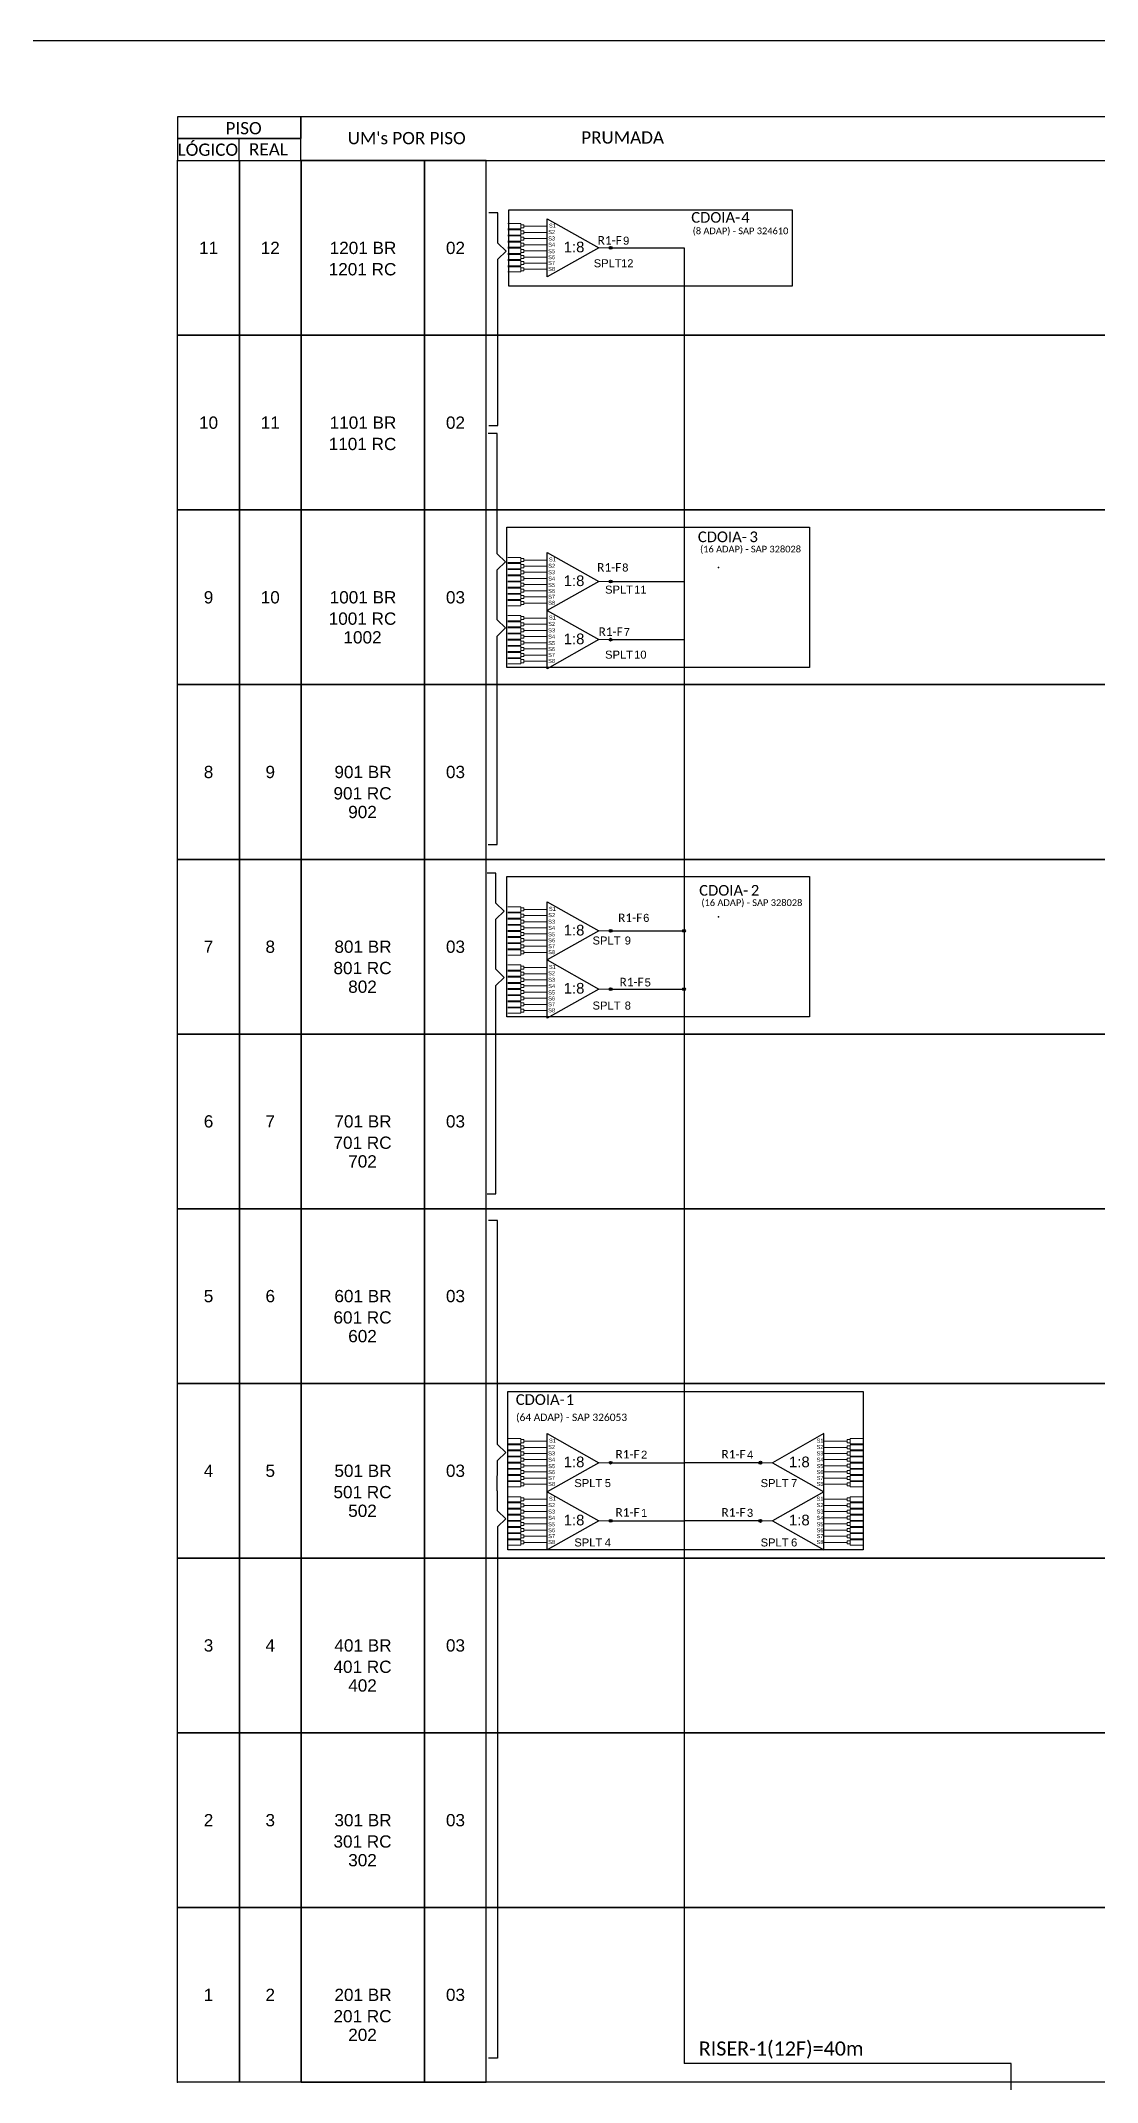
# Model space of a CAD drawing. Extents: x -89 to 1696, y 705 to 1299.
# Drawn here: x 1276.3 to 1474.3, y 916.4 to 1299 of the extents above; entities that cross this region are included whole.
import ezdxf
from ezdxf.enums import TextEntityAlignment as Align

# ---------------------------------------------------------------- set-up
doc = ezdxf.new("R2010")
doc.units = 0
doc.styles.add('ARIAL', font='arial.ttf')
doc.styles.add('WMF-Calibri0', font='calibri.ttf')

msp = doc.modelspace()

# ---------------------------------------------------------------- hatches: boundary and pattern name
h = msp.add_hatch(color=0)
h.dxf.hatch_style = 1
edge = h.paths.add_edge_path()
edge.add_arc((1383.12, 1260.23), 0.256, 0, 360)
h = msp.add_hatch(color=0)
h.dxf.hatch_style = 1
edge = h.paths.add_edge_path()
edge.add_arc((1383.12, 1197.67), 0.256, 0, 360)
h = msp.add_hatch(color=256)
h.dxf.hatch_style = 1
edge = h.paths.add_edge_path()
edge.add_arc((1383.12, 1186.78), 0.256, 0, 360)
h = msp.add_hatch(color=256)
h.dxf.hatch_style = 1
edge = h.paths.add_edge_path()
edge.add_arc((1383.12, 1132.19), 0.256, 0, 360)
h = msp.add_hatch(color=0)
h.dxf.hatch_style = 1
edge = h.paths.add_edge_path()
edge.add_arc((1396.88, 1132.19), 0.256, 0, 360)
h = msp.add_hatch(color=256)
h.dxf.hatch_style = 1
edge = h.paths.add_edge_path()
edge.add_arc((1383.12, 1121.29), 0.256, 0, 360)
h = msp.add_hatch(color=0)
h.dxf.hatch_style = 1
edge = h.paths.add_edge_path()
edge.add_arc((1396.88, 1121.29), 0.256, 0, 360)
h = msp.add_hatch(color=256)
h.dxf.hatch_style = 1
edge = h.paths.add_edge_path()
edge.add_arc((1383.12, 1032.51), 0.256, 0, 360)
h = msp.add_hatch(color=256)
h.dxf.hatch_style = 1
edge = h.paths.add_edge_path()
edge.add_arc((1411.21, 1032.51), 0.282, 0, 360)
h = msp.add_hatch(color=256)
h.dxf.hatch_style = 1
edge = h.paths.add_edge_path()
edge.add_arc((1383.12, 1021.61), 0.256, 0, 360)
h = msp.add_hatch(color=256)
h.dxf.hatch_style = 1
edge = h.paths.add_edge_path()
edge.add_arc((1411.21, 1021.61), 0.282, 0, 360)

# ---------------------------------------------------------------- linework, layer by layer
at = {"color": 0}
for p, q in [((1396.88, 1053.78), (1396.88, 919.91)), ((1458.23, 919.91), (1396.88, 919.91)), ((1458.23, 907.22), (1458.23, 919.91))]:
    msp.add_line(p, q, dxfattribs=at)
for points in [[(857, 705.02), (1695.56, 705.02), (1695.56, 1299.02), (857, 1299.02), (857, 705.02)], [(1325.05, 1276.58), (1593.42, 1276.58), (1593.42, 1284.8), (1325.05, 1284.8), (1325.05, 1284.8), (1325.05, 1280.69)], [(1313.48, 1276.58), (1313.48, 1280.69)], [(1383.12, 1186.78), (1396.88, 1186.78)], [(1371.23, 1137.63), (1380.9, 1132.19), (1371.23, 1126.74), (1371.23, 1137.63)], [(1383.12, 1132.19), (1396.88, 1132.19)], [(1371.23, 1126.74), (1380.9, 1121.29), (1371.23, 1115.84), (1371.23, 1126.74)], [(1383.12, 1121.29), (1396.88, 1121.29)], [(1371.23, 1037.96), (1380.9, 1032.51), (1371.23, 1027.06), (1371.23, 1037.96)], [(1423.1, 1037.96), (1413.44, 1032.51), (1423.1, 1027.06), (1423.1, 1037.96)], [(1383.12, 1032.51), (1396.88, 1032.51)], [(1371.23, 1027.06), (1380.9, 1021.61), (1371.23, 1016.16), (1371.23, 1027.06)], [(1423.1, 1027.06), (1413.44, 1021.61), (1423.1, 1016.16), (1423.1, 1027.06)], [(1383.12, 1021.61), (1396.88, 1021.61)]]:
    msp.add_lwpolyline(points)
for points in [[(1301.9, 1280.69), (1325.05, 1280.69), (1325.05, 1284.8), (1301.9, 1284.8)], [(1301.9, 1276.58), (1325.05, 1276.58), (1325.05, 1280.69), (1301.9, 1280.69)], [(1301.94, 1276.58), (1313.51, 1276.58), (1313.51, 1243.83), (1301.94, 1243.83)], [(1313.51, 1276.58), (1325.08, 1276.58), (1325.08, 1243.83), (1313.51, 1243.83)], [(1325.08, 1276.58), (1558.7, 1276.58), (1558.7, 1243.83), (1325.08, 1243.83)], [(1348.23, 1276.58), (1325.08, 1276.58), (1325.08, 1243.83), (1348.23, 1243.83)], [(1359.8, 1276.58), (1348.23, 1276.58), (1348.23, 1243.83), (1359.8, 1243.83)], [(1301.94, 1243.83), (1313.51, 1243.83), (1313.51, 1211.09), (1301.94, 1211.09)], [(1313.51, 1243.83), (1325.08, 1243.83), (1325.08, 1211.09), (1313.51, 1211.09)], [(1325.08, 1243.83), (1558.7, 1243.83), (1558.7, 1211.09), (1325.08, 1211.09)], [(1348.23, 1243.83), (1325.08, 1243.83), (1325.08, 1211.09), (1348.23, 1211.09)], [(1359.8, 1243.83), (1348.23, 1243.83), (1348.23, 1211.09), (1359.8, 1211.09)], [(1301.94, 1211.09), (1313.51, 1211.09), (1313.51, 1178.35), (1301.94, 1178.35)], [(1313.51, 1211.09), (1325.08, 1211.09), (1325.08, 1178.35), (1313.51, 1178.35)], [(1325.08, 1211.09), (1558.7, 1211.09), (1558.7, 1178.35), (1325.08, 1178.35)], [(1348.23, 1211.09), (1325.08, 1211.09), (1325.08, 1178.35), (1348.23, 1178.35)], [(1359.8, 1211.09), (1348.23, 1211.09), (1348.23, 1178.35), (1359.8, 1178.35)], [(1301.94, 1178.35), (1313.51, 1178.35), (1313.51, 1145.6), (1301.94, 1145.6)], [(1313.51, 1178.35), (1325.08, 1178.35), (1325.08, 1145.6), (1313.51, 1145.6)], [(1325.08, 1178.35), (1558.7, 1178.35), (1558.7, 1145.6), (1325.08, 1145.6)], [(1348.23, 1178.35), (1325.08, 1178.35), (1325.08, 1145.6), (1348.23, 1145.6)], [(1359.8, 1178.35), (1348.23, 1178.35), (1348.23, 1145.6), (1359.8, 1145.6)], [(1301.94, 1145.6), (1313.51, 1145.6), (1313.51, 1112.86), (1301.94, 1112.86)], [(1313.51, 1145.6), (1325.08, 1145.6), (1325.08, 1112.86), (1313.51, 1112.86)], [(1325.08, 1145.6), (1558.7, 1145.6), (1558.7, 1112.86), (1325.08, 1112.86)], [(1348.23, 1145.6), (1325.08, 1145.6), (1325.08, 1112.86), (1348.23, 1112.86)], [(1359.8, 1145.6), (1348.23, 1145.6), (1348.23, 1112.86), (1359.8, 1112.86)], [(1301.94, 1112.86), (1313.51, 1112.86), (1313.51, 1080.12), (1301.94, 1080.12)], [(1313.51, 1112.86), (1325.08, 1112.86), (1325.08, 1080.12), (1313.51, 1080.12)], [(1325.08, 1112.86), (1558.7, 1112.86), (1558.7, 1080.12), (1325.08, 1080.12)], [(1348.23, 1112.86), (1325.08, 1112.86), (1325.08, 1080.12), (1348.23, 1080.12)], [(1359.8, 1112.86), (1348.23, 1112.86), (1348.23, 1080.12), (1359.8, 1080.12)], [(1301.94, 1080.12), (1313.51, 1080.12), (1313.51, 1047.37), (1301.94, 1047.37)], [(1313.51, 1080.12), (1325.08, 1080.12), (1325.08, 1047.37), (1313.51, 1047.37)], [(1325.08, 1080.12), (1558.7, 1080.12), (1558.7, 1047.37), (1325.08, 1047.37)], [(1348.23, 1080.12), (1325.08, 1080.12), (1325.08, 1047.37), (1348.23, 1047.37)], [(1359.8, 1080.12), (1348.23, 1080.12), (1348.23, 1047.37), (1359.8, 1047.37)], [(1301.94, 1047.37), (1313.51, 1047.37), (1313.51, 1014.63), (1301.94, 1014.63)], [(1313.51, 1047.37), (1325.08, 1047.37), (1325.08, 1014.63), (1313.51, 1014.63)], [(1325.08, 1047.37), (1558.7, 1047.37), (1558.7, 1014.63), (1325.08, 1014.63)], [(1348.23, 1047.37), (1325.08, 1047.37), (1325.08, 1014.63), (1348.23, 1014.63)], [(1359.8, 1047.37), (1348.23, 1047.37), (1348.23, 1014.63), (1359.8, 1014.63)], [(1301.94, 1014.63), (1313.51, 1014.63), (1313.51, 981.88), (1301.94, 981.88)], [(1313.51, 1014.63), (1325.08, 1014.63), (1325.08, 981.88), (1313.51, 981.88)], [(1325.08, 1014.63), (1558.7, 1014.63), (1558.7, 981.88), (1325.08, 981.88)], [(1348.23, 1014.63), (1325.08, 1014.63), (1325.08, 981.88), (1348.23, 981.88)], [(1359.8, 1014.63), (1348.23, 1014.63), (1348.23, 981.88), (1359.8, 981.88)], [(1301.94, 981.88), (1313.51, 981.88), (1313.51, 949.14), (1301.94, 949.14)], [(1313.51, 981.88), (1325.08, 981.88), (1325.08, 949.14), (1313.51, 949.14)], [(1325.08, 981.88), (1558.7, 981.88), (1558.7, 949.14), (1325.08, 949.14)], [(1348.23, 981.88), (1325.08, 981.88), (1325.08, 949.14), (1348.23, 949.14)], [(1359.8, 981.88), (1348.23, 981.88), (1348.23, 949.14), (1359.8, 949.14)], [(1301.94, 949.14), (1313.51, 949.14), (1313.51, 916.4), (1301.94, 916.4)], [(1313.51, 949.14), (1325.08, 949.14), (1325.08, 916.4), (1313.51, 916.4)], [(1325.08, 949.14), (1558.7, 949.14), (1558.7, 916.4), (1325.08, 916.4)], [(1348.23, 949.14), (1325.08, 949.14), (1325.08, 916.4), (1348.23, 916.4)], [(1359.8, 949.14), (1348.23, 949.14), (1348.23, 916.4), (1359.8, 916.4)]]:
    msp.add_lwpolyline(points, close=True)
at = {"color": 3}
for points in [[(1360.29, 1226.91), (1361.94, 1226.91), (1361.94, 1258.11), (1363.51, 1259.62), (1361.94, 1261.12), (1361.94, 1266.76), (1360.29, 1266.76)], [(1360.18, 1148.4), (1361.83, 1148.4), (1361.83, 1181.8), (1361.83, 1181.8), (1361.83, 1187.46), (1363.4, 1188.97), (1361.83, 1190.48), (1361.83, 1194.21), (1361.83, 1194.21), (1361.83, 1199.87), (1363.4, 1201.38), (1361.83, 1202.88), (1361.83, 1225.41), (1360.18, 1225.41)], [(1359.95, 1082.91), (1361.6, 1082.91), (1361.6, 1116.31), (1361.6, 1116.31), (1361.6, 1121.97), (1363.16, 1123.48), (1361.6, 1124.99), (1361.6, 1128.72), (1361.6, 1128.72), (1361.6, 1134.38), (1363.16, 1135.89), (1361.6, 1137.4), (1361.6, 1143.04), (1359.95, 1143.04)], [(1361.88, 1020.5), (1363.44, 1022), (1361.88, 1023.51), (1361.88, 1027.24), (1361.87, 1027.24), (1361.88, 1032.9), (1363.44, 1034.41), (1361.88, 1035.92), (1361.88, 1077.91), (1360.22, 1077.91)], [(1361.88, 1020.5), (1361.88, 920.91), (1360.22, 920.91)]]:
    msp.add_lwpolyline(points, dxfattribs=at)
at = {"color": 0}
for points in [[(1364.04, 1267.37), (1417.17, 1267.37), (1417.17, 1253.05), (1364.04, 1253.05)], [(1363.64, 1207.85), (1420.39, 1207.85), (1420.39, 1181.59), (1363.64, 1181.59)], [(1363.64, 1142.37), (1420.39, 1142.37), (1420.39, 1116.1), (1363.64, 1116.1)], [(1363.86, 1045.84), (1430.47, 1045.84), (1430.47, 1016.16), (1363.86, 1016.16)]]:
    msp.add_lwpolyline(points, close=True, dxfattribs=at)
at = {"lineweight": 0}
for points in [[(1366.28, 1264.76), (1363.86, 1264.76)], [(1366.28, 1263.78), (1363.86, 1263.78)], [(1366.28, 1263.61), (1363.86, 1263.61)], [(1366.28, 1264.76), (1366.28, 1263.78)], [(1366.28, 1263.61), (1366.28, 1262.62)], [(1366.28, 1262.62), (1363.86, 1262.62)], [(1366.28, 1262.46), (1363.86, 1262.46)], [(1366.28, 1261.47), (1363.86, 1261.47)], [(1366.28, 1261.3), (1363.86, 1261.3)], [(1366.28, 1260.32), (1363.86, 1260.32)], [(1366.28, 1260.15), (1363.86, 1260.15)], [(1366.28, 1259.16), (1363.86, 1259.16)], [(1366.28, 1259), (1363.86, 1259)], [(1366.28, 1262.46), (1366.28, 1261.47)], [(1366.28, 1261.3), (1366.28, 1260.32)], [(1366.28, 1260.15), (1366.28, 1259.16)], [(1366.28, 1259), (1366.28, 1258.01)], [(1366.28, 1258.01), (1363.86, 1258.01)], [(1366.28, 1257.84), (1363.86, 1257.84)], [(1366.28, 1256.86), (1363.86, 1256.86)], [(1366.28, 1256.69), (1363.86, 1256.69)], [(1366.28, 1255.71), (1363.86, 1255.71)], [(1366.28, 1257.84), (1366.28, 1256.86)], [(1366.28, 1256.69), (1366.28, 1255.71)], [(1366.28, 1202.2), (1363.86, 1202.2)], [(1366.28, 1202.2), (1366.28, 1201.22)], [(1366.85, 1201.71), (1371.23, 1201.71)], [(1366.28, 1201.22), (1363.86, 1201.22)], [(1366.28, 1201.05), (1363.86, 1201.05)], [(1366.28, 1200.06), (1363.86, 1200.06)], [(1366.28, 1199.9), (1363.86, 1199.9)], [(1366.28, 1198.91), (1363.86, 1198.91)], [(1366.28, 1198.74), (1363.86, 1198.74)], [(1366.28, 1197.76), (1363.86, 1197.76)], [(1366.28, 1201.05), (1366.28, 1200.06)], [(1366.28, 1199.9), (1366.28, 1198.91)], [(1366.28, 1198.74), (1366.28, 1197.76)], [(1371.23, 1200.56), (1366.85, 1200.56)], [(1371.23, 1199.4), (1366.85, 1199.4)], [(1371.23, 1198.25), (1366.85, 1198.25)], [(1366.28, 1197.59), (1363.86, 1197.59)], [(1366.28, 1196.6), (1363.86, 1196.6)], [(1366.28, 1196.44), (1363.86, 1196.44)], [(1366.28, 1195.45), (1363.86, 1195.45)], [(1366.28, 1195.28), (1363.86, 1195.28)], [(1366.28, 1194.3), (1363.86, 1194.3)], [(1366.28, 1194.13), (1363.86, 1194.13)], [(1366.28, 1197.59), (1366.28, 1196.6)], [(1366.28, 1196.44), (1366.28, 1195.45)], [(1366.28, 1195.28), (1366.28, 1194.3)], [(1366.28, 1194.13), (1366.28, 1193.14)], [(1371.23, 1197.1), (1366.85, 1197.1)], [(1371.23, 1195.94), (1366.85, 1195.94)], [(1371.23, 1194.79), (1366.85, 1194.79)], [(1366.28, 1193.14), (1363.86, 1193.14)], [(1366.28, 1191.31), (1363.86, 1191.31)], [(1366.28, 1190.32), (1363.86, 1190.32)], [(1366.28, 1190.15), (1363.86, 1190.15)], [(1366.28, 1191.31), (1366.28, 1190.32)], [(1366.28, 1190.15), (1366.28, 1189.17)], [(1371.23, 1193.64), (1366.85, 1193.64)], [(1366.85, 1190.81), (1371.23, 1190.81)], [(1366.28, 1189.17), (1363.86, 1189.17)], [(1366.28, 1189), (1363.86, 1189)], [(1366.28, 1188.01), (1363.86, 1188.01)], [(1366.28, 1187.85), (1363.86, 1187.85)], [(1366.28, 1186.86), (1363.86, 1186.86)], [(1366.28, 1186.69), (1363.86, 1186.69)], [(1366.28, 1189), (1366.28, 1188.01)], [(1366.28, 1187.85), (1366.28, 1186.86)], [(1366.28, 1186.69), (1366.28, 1185.71)], [(1371.23, 1189.66), (1366.85, 1189.66)], [(1371.23, 1188.51), (1366.85, 1188.51)], [(1371.23, 1187.35), (1366.85, 1187.35)], [(1371.23, 1186.2), (1366.85, 1186.2)], [(1380.9, 1186.78), (1383.12, 1186.78)], [(1366.28, 1185.71), (1363.86, 1185.71)], [(1366.28, 1185.54), (1363.86, 1185.54)], [(1366.28, 1184.55), (1363.86, 1184.55)], [(1366.28, 1184.39), (1363.86, 1184.39)], [(1366.28, 1183.4), (1363.86, 1183.4)], [(1366.28, 1183.23), (1363.86, 1183.23)], [(1366.28, 1185.54), (1366.28, 1184.55)], [(1366.28, 1184.39), (1366.28, 1183.4)], [(1366.28, 1183.23), (1366.28, 1182.25)], [(1371.23, 1185.05), (1366.85, 1185.05)], [(1371.23, 1183.89), (1366.85, 1183.89)], [(1371.23, 1182.74), (1366.85, 1182.74)], [(1366.28, 1136.71), (1363.86, 1136.71)], [(1366.28, 1136.71), (1366.28, 1135.73)], [(1366.28, 1135.73), (1363.86, 1135.73)], [(1366.28, 1135.56), (1363.86, 1135.56)], [(1366.28, 1134.58), (1363.86, 1134.58)], [(1366.28, 1134.41), (1363.86, 1134.41)], [(1366.28, 1133.42), (1363.86, 1133.42)], [(1366.28, 1133.26), (1363.86, 1133.26)], [(1366.28, 1135.56), (1366.28, 1134.58)], [(1366.28, 1134.41), (1366.28, 1133.42)], [(1366.28, 1133.26), (1366.28, 1132.27)], [(1366.85, 1136.22), (1371.23, 1136.22)], [(1371.23, 1135.07), (1366.85, 1135.07)], [(1371.23, 1133.92), (1366.85, 1133.92)], [(1371.23, 1132.76), (1366.85, 1132.76)], [(1366.28, 1132.27), (1363.86, 1132.27)], [(1366.28, 1132.1), (1363.86, 1132.1)], [(1366.28, 1131.12), (1363.86, 1131.12)], [(1366.28, 1130.95), (1363.86, 1130.95)], [(1366.28, 1129.96), (1363.86, 1129.96)], [(1366.28, 1129.8), (1363.86, 1129.8)], [(1366.28, 1128.81), (1363.86, 1128.81)], [(1366.28, 1132.1), (1366.28, 1131.12)], [(1366.28, 1130.95), (1366.28, 1129.96)], [(1366.28, 1129.8), (1366.28, 1128.81)], [(1371.23, 1131.61), (1366.85, 1131.61)], [(1371.23, 1130.46), (1366.85, 1130.46)], [(1371.23, 1129.3), (1366.85, 1129.3)], [(1380.9, 1132.19), (1383.12, 1132.19)], [(1366.28, 1128.64), (1363.86, 1128.64)], [(1366.28, 1127.66), (1363.86, 1127.66)], [(1366.28, 1125.82), (1363.86, 1125.82)], [(1366.28, 1128.64), (1366.28, 1127.66)], [(1366.28, 1125.82), (1366.28, 1124.83)], [(1371.23, 1128.15), (1366.85, 1128.15)], [(1366.85, 1125.32), (1371.23, 1125.32)], [(1366.28, 1124.83), (1363.86, 1124.83)], [(1366.28, 1124.67), (1363.86, 1124.67)], [(1366.28, 1123.68), (1363.86, 1123.68)], [(1366.28, 1123.51), (1363.86, 1123.51)], [(1366.28, 1122.53), (1363.86, 1122.53)], [(1366.28, 1122.36), (1363.86, 1122.36)], [(1366.28, 1121.37), (1363.86, 1121.37)], [(1366.28, 1121.21), (1363.86, 1121.21)], [(1366.28, 1124.67), (1366.28, 1123.68)], [(1366.28, 1123.51), (1366.28, 1122.53)], [(1366.28, 1122.36), (1366.28, 1121.37)], [(1366.28, 1121.21), (1366.28, 1120.22)], [(1371.23, 1124.17), (1366.85, 1124.17)], [(1371.23, 1123.02), (1366.85, 1123.02)], [(1371.23, 1121.87), (1366.85, 1121.87)], [(1380.9, 1121.29), (1383.12, 1121.29)], [(1366.28, 1120.22), (1363.86, 1120.22)], [(1366.28, 1120.05), (1363.86, 1120.05)], [(1366.28, 1119.07), (1363.86, 1119.07)], [(1366.28, 1118.9), (1363.86, 1118.9)], [(1366.28, 1117.91), (1363.86, 1117.91)], [(1366.28, 1117.75), (1363.86, 1117.75)], [(1366.28, 1120.05), (1366.28, 1119.07)], [(1366.28, 1118.9), (1366.28, 1117.91)], [(1366.28, 1117.75), (1366.28, 1116.76)], [(1371.23, 1120.71), (1366.85, 1120.71)], [(1371.23, 1119.56), (1366.85, 1119.56)], [(1371.23, 1118.41), (1366.85, 1118.41)], [(1371.23, 1117.25), (1366.85, 1117.25)], [(1366.28, 1037.04), (1363.86, 1037.04)], [(1366.28, 1037.04), (1366.28, 1036.05)], [(1428.06, 1037.04), (1428.06, 1036.05)], [(1428.06, 1037.04), (1430.47, 1037.04)], [(1366.28, 1036.05), (1363.86, 1036.05)], [(1366.28, 1035.88), (1363.86, 1035.88)], [(1366.28, 1034.9), (1363.86, 1034.9)], [(1366.28, 1034.73), (1363.86, 1034.73)], [(1366.28, 1033.74), (1363.86, 1033.74)], [(1366.28, 1033.58), (1363.86, 1033.58)], [(1366.28, 1035.88), (1366.28, 1034.9)], [(1366.28, 1034.73), (1366.28, 1033.74)], [(1366.28, 1033.58), (1366.28, 1032.59)], [(1366.85, 1036.54), (1371.23, 1036.54)], [(1371.23, 1035.39), (1366.85, 1035.39)], [(1371.23, 1034.24), (1366.85, 1034.24)], [(1427.48, 1036.54), (1423.1, 1036.54)], [(1423.1, 1035.39), (1427.48, 1035.39)], [(1423.1, 1034.24), (1427.48, 1034.24)], [(1428.06, 1036.05), (1430.47, 1036.05)], [(1428.06, 1035.88), (1428.06, 1034.9)], [(1428.06, 1035.88), (1430.47, 1035.88)], [(1428.06, 1034.9), (1430.47, 1034.9)], [(1428.06, 1034.73), (1428.06, 1033.74)], [(1428.06, 1034.73), (1430.47, 1034.73)], [(1428.06, 1033.74), (1430.47, 1033.74)], [(1428.06, 1033.58), (1428.06, 1032.59)], [(1428.06, 1033.58), (1430.47, 1033.58)], [(1366.28, 1032.59), (1363.86, 1032.59)], [(1366.28, 1032.42), (1363.86, 1032.42)], [(1366.28, 1031.44), (1363.86, 1031.44)], [(1366.28, 1031.27), (1363.86, 1031.27)], [(1366.28, 1030.29), (1363.86, 1030.29)], [(1366.28, 1030.12), (1363.86, 1030.12)], [(1366.28, 1032.42), (1366.28, 1031.44)], [(1366.28, 1031.27), (1366.28, 1030.29)], [(1366.28, 1030.12), (1366.28, 1029.13)], [(1371.23, 1033.08), (1366.85, 1033.08)], [(1371.23, 1031.93), (1366.85, 1031.93)], [(1371.23, 1030.78), (1366.85, 1030.78)], [(1371.23, 1029.63), (1366.85, 1029.63)], [(1380.9, 1032.51), (1383.12, 1032.51)], [(1413.44, 1032.51), (1411.21, 1032.51)], [(1423.1, 1033.08), (1427.48, 1033.08)], [(1423.1, 1031.93), (1427.48, 1031.93)], [(1423.1, 1030.78), (1427.48, 1030.78)], [(1423.1, 1029.63), (1427.48, 1029.63)], [(1428.06, 1032.59), (1430.47, 1032.59)], [(1428.06, 1032.42), (1428.06, 1031.44)], [(1428.06, 1032.42), (1430.47, 1032.42)], [(1428.06, 1031.44), (1430.47, 1031.44)], [(1428.06, 1031.27), (1428.06, 1030.29)], [(1428.06, 1031.27), (1430.47, 1031.27)], [(1428.06, 1030.29), (1430.47, 1030.29)], [(1428.06, 1030.12), (1428.06, 1029.13)], [(1428.06, 1030.12), (1430.47, 1030.12)], [(1366.28, 1029.13), (1363.86, 1029.13)], [(1366.28, 1028.97), (1363.86, 1028.97)], [(1366.28, 1027.98), (1363.86, 1027.98)], [(1366.28, 1026.14), (1363.86, 1026.14)], [(1366.28, 1028.97), (1366.28, 1027.98)], [(1366.28, 1026.14), (1366.28, 1025.15)], [(1371.23, 1028.47), (1366.85, 1028.47)], [(1366.85, 1025.65), (1371.23, 1025.65)], [(1423.1, 1028.47), (1427.48, 1028.47)], [(1427.48, 1025.65), (1423.1, 1025.65)], [(1428.06, 1029.13), (1430.47, 1029.13)], [(1428.06, 1028.97), (1428.06, 1027.98)], [(1428.06, 1028.97), (1430.47, 1028.97)], [(1428.06, 1027.98), (1430.47, 1027.98)], [(1428.06, 1026.14), (1428.06, 1025.15)], [(1428.06, 1026.14), (1430.47, 1026.14)], [(1366.28, 1025.15), (1363.86, 1025.15)], [(1366.28, 1024.99), (1363.86, 1024.99)], [(1366.28, 1024), (1363.86, 1024)], [(1366.28, 1023.83), (1363.86, 1023.83)], [(1366.28, 1022.85), (1363.86, 1022.85)], [(1366.28, 1022.68), (1363.86, 1022.68)], [(1366.28, 1021.69), (1363.86, 1021.69)], [(1366.28, 1024.99), (1366.28, 1024)], [(1366.28, 1023.83), (1366.28, 1022.85)], [(1366.28, 1022.68), (1366.28, 1021.69)], [(1371.23, 1024.49), (1366.85, 1024.49)], [(1371.23, 1023.34), (1366.85, 1023.34)], [(1371.23, 1022.19), (1366.85, 1022.19)], [(1423.1, 1024.49), (1427.48, 1024.49)], [(1423.1, 1023.34), (1427.48, 1023.34)], [(1423.1, 1022.19), (1427.48, 1022.19)], [(1428.06, 1025.15), (1430.47, 1025.15)], [(1428.06, 1024.99), (1428.06, 1024)], [(1428.06, 1024.99), (1430.47, 1024.99)], [(1428.06, 1024), (1430.47, 1024)], [(1428.06, 1023.83), (1428.06, 1022.85)], [(1428.06, 1023.83), (1430.47, 1023.83)], [(1428.06, 1022.85), (1430.47, 1022.85)], [(1428.06, 1022.68), (1428.06, 1021.69)], [(1428.06, 1022.68), (1430.47, 1022.68)], [(1428.06, 1021.69), (1430.47, 1021.69)], [(1366.28, 1021.53), (1363.86, 1021.53)], [(1366.28, 1020.54), (1363.86, 1020.54)], [(1366.28, 1020.37), (1363.86, 1020.37)], [(1366.28, 1019.39), (1363.86, 1019.39)], [(1366.28, 1019.22), (1363.86, 1019.22)], [(1366.28, 1018.24), (1363.86, 1018.24)], [(1366.28, 1018.07), (1363.86, 1018.07)], [(1366.28, 1021.53), (1366.28, 1020.54)], [(1366.28, 1020.37), (1366.28, 1019.39)], [(1366.28, 1019.22), (1366.28, 1018.24)], [(1366.28, 1018.07), (1366.28, 1017.08)], [(1371.23, 1021.03), (1366.85, 1021.03)], [(1371.23, 1019.88), (1366.85, 1019.88)], [(1371.23, 1018.73), (1366.85, 1018.73)], [(1380.9, 1021.61), (1383.12, 1021.61)], [(1413.44, 1021.61), (1411.21, 1021.61)], [(1423.1, 1021.03), (1427.48, 1021.03)], [(1423.1, 1019.88), (1427.48, 1019.88)], [(1423.1, 1018.73), (1427.48, 1018.73)], [(1428.06, 1021.53), (1428.06, 1020.54)], [(1428.06, 1021.53), (1430.47, 1021.53)], [(1428.06, 1020.54), (1430.47, 1020.54)], [(1428.06, 1020.37), (1428.06, 1019.39)], [(1428.06, 1020.37), (1430.47, 1020.37)], [(1428.06, 1019.39), (1430.47, 1019.39)], [(1428.06, 1019.22), (1428.06, 1018.24)], [(1428.06, 1019.22), (1430.47, 1019.22)], [(1428.06, 1018.24), (1430.47, 1018.24)], [(1428.06, 1018.07), (1428.06, 1017.08)], [(1428.06, 1018.07), (1430.47, 1018.07)], [(1371.23, 1017.58), (1366.85, 1017.58)], [(1423.1, 1017.58), (1427.48, 1017.58)], [(1428.06, 1017.08), (1430.47, 1017.08)]]:
    msp.add_lwpolyline(points, dxfattribs=at)
at = {"color": 0, "lineweight": 0}
for points in [[(1366.85, 1264.56), (1366.28, 1264.56), (1366.28, 1263.98), (1366.85, 1263.98)], [(1366.85, 1263.4), (1366.28, 1263.4), (1366.28, 1262.83), (1366.85, 1262.83)], [(1366.85, 1262.25), (1366.28, 1262.25), (1366.28, 1261.68), (1366.85, 1261.68)], [(1366.85, 1261.1), (1366.28, 1261.1), (1366.28, 1260.52), (1366.85, 1260.52)], [(1366.85, 1259.94), (1366.28, 1259.94), (1366.28, 1259.37), (1366.85, 1259.37)], [(1366.85, 1258.79), (1366.28, 1258.79), (1366.28, 1258.22), (1366.85, 1258.22)], [(1366.85, 1257.64), (1366.28, 1257.64), (1366.28, 1257.07), (1366.85, 1257.07)], [(1366.85, 1256.49), (1366.28, 1256.49), (1366.28, 1255.91), (1366.85, 1255.91)]]:
    msp.add_lwpolyline(points, close=True, dxfattribs=at)
for points in [[(1366.85, 1264.27), (1371.23, 1264.27)], [(1371.23, 1263.12), (1366.85, 1263.12)], [(1371.23, 1261.96), (1366.85, 1261.96)], [(1371.23, 1260.81), (1366.85, 1260.81)], [(1371.23, 1259.66), (1366.85, 1259.66)], [(1380.9, 1260.23), (1383.12, 1260.23)], [(1371.23, 1258.5), (1366.85, 1258.5)], [(1371.23, 1257.35), (1366.85, 1257.35)], [(1371.23, 1256.2), (1366.85, 1256.2)], [(1380.9, 1197.67), (1383.12, 1197.67)]]:
    msp.add_lwpolyline(points, dxfattribs=at)
at = {"color": 0}
for points in [[(1371.23, 1265.68), (1380.9, 1260.23), (1371.23, 1254.79), (1371.23, 1265.68)], [(1383.12, 1260.23), (1396.88, 1260.23)], [(1396.88, 1260.23), (1396.88, 1053.78)], [(1371.23, 1203.12), (1380.9, 1197.67), (1371.23, 1192.22), (1371.23, 1203.12)], [(1383.12, 1197.67), (1396.88, 1197.67)], [(1371.23, 1192.22), (1380.9, 1186.78), (1371.23, 1181.33), (1371.23, 1192.22)], [(1420.39, 1118.47), (1420.39, 1118.47), (1420.39, 1116.1), (1363.64, 1116.1), (1363.64, 1142.37), (1367.26, 1142.37)], [(1430.47, 1016.16), (1430.47, 1016.16), (1430.47, 1016.16), (1363.86, 1016.16), (1363.86, 1040.05), (1363.86, 1040.05)], [(1411.21, 1032.51), (1396.88, 1032.51)], [(1411.21, 1021.61), (1396.88, 1021.61)]]:
    msp.add_lwpolyline(points, dxfattribs=at)
at = {"color": 1}
msp.add_lwpolyline([(1420.39, 1183.96), (1420.39, 1183.96), (1420.39, 1181.59), (1363.64, 1181.59), (1363.64, 1207.85), (1367.26, 1207.85)], dxfattribs=at)
at = {"lineweight": 0}
for points in [[(1366.85, 1202), (1366.28, 1202), (1366.28, 1201.42), (1366.85, 1201.42)], [(1366.85, 1200.84), (1366.28, 1200.84), (1366.28, 1200.27), (1366.85, 1200.27)], [(1366.85, 1199.69), (1366.28, 1199.69), (1366.28, 1199.12), (1366.85, 1199.12)], [(1366.85, 1198.54), (1366.28, 1198.54), (1366.28, 1197.96), (1366.85, 1197.96)], [(1366.85, 1197.38), (1366.28, 1197.38), (1366.28, 1196.81), (1366.85, 1196.81)], [(1366.85, 1196.23), (1366.28, 1196.23), (1366.28, 1195.66), (1366.85, 1195.66)], [(1366.85, 1195.08), (1366.28, 1195.08), (1366.28, 1194.5), (1366.85, 1194.5)], [(1366.85, 1193.92), (1366.28, 1193.92), (1366.28, 1193.35), (1366.85, 1193.35)], [(1366.85, 1191.1), (1366.28, 1191.1), (1366.28, 1190.53), (1366.85, 1190.53)], [(1366.85, 1189.95), (1366.28, 1189.95), (1366.28, 1189.37), (1366.85, 1189.37)], [(1366.85, 1188.79), (1366.28, 1188.79), (1366.28, 1188.22), (1366.85, 1188.22)], [(1366.85, 1187.64), (1366.28, 1187.64), (1366.28, 1187.07), (1366.85, 1187.07)], [(1366.85, 1186.49), (1366.28, 1186.49), (1366.28, 1185.91), (1366.85, 1185.91)], [(1366.85, 1185.33), (1366.28, 1185.33), (1366.28, 1184.76), (1366.85, 1184.76)], [(1366.85, 1184.18), (1366.28, 1184.18), (1366.28, 1183.61), (1366.85, 1183.61)], [(1366.85, 1183.03), (1366.28, 1183.03), (1366.28, 1182.45), (1366.85, 1182.45)], [(1366.85, 1136.51), (1366.28, 1136.51), (1366.28, 1135.94), (1366.85, 1135.94)], [(1366.85, 1135.35), (1366.28, 1135.35), (1366.28, 1134.78), (1366.85, 1134.78)], [(1366.85, 1134.2), (1366.28, 1134.2), (1366.28, 1133.63), (1366.85, 1133.63)], [(1366.85, 1133.05), (1366.28, 1133.05), (1366.28, 1132.48), (1366.85, 1132.48)], [(1366.85, 1131.9), (1366.28, 1131.9), (1366.28, 1131.32), (1366.85, 1131.32)], [(1366.85, 1130.74), (1366.28, 1130.74), (1366.28, 1130.17), (1366.85, 1130.17)], [(1366.85, 1129.59), (1366.28, 1129.59), (1366.28, 1129.02), (1366.85, 1129.02)], [(1366.85, 1128.44), (1366.28, 1128.44), (1366.28, 1127.86), (1366.85, 1127.86)], [(1366.85, 1125.61), (1366.28, 1125.61), (1366.28, 1125.04), (1366.85, 1125.04)], [(1366.85, 1124.46), (1366.28, 1124.46), (1366.28, 1123.89), (1366.85, 1123.89)], [(1366.85, 1123.31), (1366.28, 1123.31), (1366.28, 1122.73), (1366.85, 1122.73)], [(1366.85, 1122.15), (1366.28, 1122.15), (1366.28, 1121.58), (1366.85, 1121.58)], [(1366.85, 1121), (1366.28, 1121), (1366.28, 1120.43), (1366.85, 1120.43)], [(1366.85, 1119.85), (1366.28, 1119.85), (1366.28, 1119.27), (1366.85, 1119.27)], [(1366.85, 1118.69), (1366.28, 1118.69), (1366.28, 1118.12), (1366.85, 1118.12)], [(1366.85, 1117.54), (1366.28, 1117.54), (1366.28, 1116.97), (1366.85, 1116.97)], [(1366.85, 1036.83), (1366.28, 1036.83), (1366.28, 1036.26), (1366.85, 1036.26)], [(1366.85, 1035.68), (1366.28, 1035.68), (1366.28, 1035.1), (1366.85, 1035.1)], [(1366.85, 1034.52), (1366.28, 1034.52), (1366.28, 1033.95), (1366.85, 1033.95)], [(1366.85, 1033.37), (1366.28, 1033.37), (1366.28, 1032.8), (1366.85, 1032.8)], [(1427.48, 1036.83), (1428.06, 1036.83), (1428.06, 1036.26), (1427.48, 1036.26)], [(1427.48, 1035.68), (1428.06, 1035.68), (1428.06, 1035.1), (1427.48, 1035.1)], [(1427.48, 1034.52), (1428.06, 1034.52), (1428.06, 1033.95), (1427.48, 1033.95)], [(1427.48, 1033.37), (1428.06, 1033.37), (1428.06, 1032.8), (1427.48, 1032.8)], [(1366.85, 1032.22), (1366.28, 1032.22), (1366.28, 1031.65), (1366.85, 1031.65)], [(1366.85, 1031.06), (1366.28, 1031.06), (1366.28, 1030.49), (1366.85, 1030.49)], [(1366.85, 1029.91), (1366.28, 1029.91), (1366.28, 1029.34), (1366.85, 1029.34)], [(1427.48, 1032.22), (1428.06, 1032.22), (1428.06, 1031.65), (1427.48, 1031.65)], [(1427.48, 1031.06), (1428.06, 1031.06), (1428.06, 1030.49), (1427.48, 1030.49)], [(1427.48, 1029.91), (1428.06, 1029.91), (1428.06, 1029.34), (1427.48, 1029.34)], [(1366.85, 1028.76), (1366.28, 1028.76), (1366.28, 1028.19), (1366.85, 1028.19)], [(1366.85, 1025.93), (1366.28, 1025.93), (1366.28, 1025.36), (1366.85, 1025.36)], [(1427.48, 1028.76), (1428.06, 1028.76), (1428.06, 1028.19), (1427.48, 1028.19)], [(1427.48, 1025.93), (1428.06, 1025.93), (1428.06, 1025.36), (1427.48, 1025.36)], [(1366.85, 1024.78), (1366.28, 1024.78), (1366.28, 1024.21), (1366.85, 1024.21)], [(1366.85, 1023.63), (1366.28, 1023.63), (1366.28, 1023.05), (1366.85, 1023.05)], [(1366.85, 1022.47), (1366.28, 1022.47), (1366.28, 1021.9), (1366.85, 1021.9)], [(1427.48, 1024.78), (1428.06, 1024.78), (1428.06, 1024.21), (1427.48, 1024.21)], [(1427.48, 1023.63), (1428.06, 1023.63), (1428.06, 1023.05), (1427.48, 1023.05)], [(1427.48, 1022.47), (1428.06, 1022.47), (1428.06, 1021.9), (1427.48, 1021.9)], [(1366.85, 1021.32), (1366.28, 1021.32), (1366.28, 1020.75), (1366.85, 1020.75)], [(1366.85, 1020.17), (1366.28, 1020.17), (1366.28, 1019.6), (1366.85, 1019.6)], [(1366.85, 1019.01), (1366.28, 1019.01), (1366.28, 1018.44), (1366.85, 1018.44)], [(1366.85, 1017.86), (1366.28, 1017.86), (1366.28, 1017.29), (1366.85, 1017.29)], [(1427.48, 1021.32), (1428.06, 1021.32), (1428.06, 1020.75), (1427.48, 1020.75)], [(1427.48, 1020.17), (1428.06, 1020.17), (1428.06, 1019.6), (1427.48, 1019.6)], [(1427.48, 1019.01), (1428.06, 1019.01), (1428.06, 1018.44), (1427.48, 1018.44)], [(1427.48, 1017.86), (1428.06, 1017.86), (1428.06, 1017.29), (1427.48, 1017.29)]]:
    msp.add_lwpolyline(points, close=True, dxfattribs=at)
at = {"color": 3, "lineweight": 0}
for points in [[(1366.28, 1182.25), (1363.86, 1182.25)], [(1366.28, 1116.76), (1363.86, 1116.76)], [(1366.28, 1017.08), (1363.86, 1017.08)]]:
    msp.add_lwpolyline(points, dxfattribs=at)
at = {"color": 0}
for centre in [(1383.12, 1260.23), (1383.12, 1197.67), (1396.88, 1132.19), (1396.88, 1121.29)]:
    msp.add_circle(centre, 0.256, dxfattribs=at)
for centre, radius in [((1383.12, 1186.78), 0.256), ((1383.12, 1132.19), 0.256), ((1383.12, 1121.29), 0.256), ((1383.12, 1032.51), 0.256), ((1411.21, 1032.51), 0.282), ((1383.12, 1021.61), 0.256), ((1411.21, 1021.61), 0.282)]:
    msp.add_circle(centre, radius)
for p in [(1301.94, 1276.58), (1301.94, 1243.83), (1301.94, 1211.09), (1301.94, 1178.35), (1301.94, 1145.6), (1301.94, 1112.86), (1301.94, 1080.12), (1301.94, 1047.37), (1301.94, 1014.63), (1301.94, 981.88), (1301.94, 949.14), (1301.94, 916.4)]:
    msp.add_point(p)
for p in [(1403.35, 1200.31), (1403.35, 1134.82)]:
    msp.add_point(p, dxfattribs=at)

# ---------------------------------------------------------------- texts
for s, height, style, p in [('     PISO', 2.3, 'WMF-Calibri0', (1306.86, 1281.5)), ("UM's POR PISO", 2.3, 'WMF-Calibri0', (1333.82, 1279.64)), ('PRUMADA', 2.3, 'WMF-Calibri0', (1377.61, 1279.76)), ('  LÓGICO', 2.3, 'WMF-Calibri0', (1300.32, 1277.47)), ('    REAL', 2.3, 'WMF-Calibri0', (1312.08, 1277.53)), ('S1', 0.75, 'ARIAL', (1371.56, 1201.44)), ('S3', 0.75, 'ARIAL', (1371.41, 1199.04)), ('S4', 0.75, 'ARIAL', (1371.42, 1197.86)), ('S2', 0.75, 'ARIAL', (1371.42, 1200.25)), ('S5', 0.75, 'ARIAL', (1371.41, 1196.65)), ('S6', 0.75, 'ARIAL', (1371.41, 1195.53)), ('S7', 0.75, 'ARIAL', (1371.41, 1194.44)), ('S8', 0.75, 'ARIAL', (1371.41, 1193.32)), ('S2', 0.75, 'ARIAL', (1371.42, 1189.36)), ('S1', 0.75, 'ARIAL', (1371.56, 1190.54)), ('S3', 0.75, 'ARIAL', (1371.41, 1188.15)), ('S4', 0.75, 'ARIAL', (1371.42, 1186.97)), ('S5', 0.75, 'ARIAL', (1371.41, 1185.76)), ('S6', 0.75, 'ARIAL', (1371.41, 1184.64)), ('S7', 0.75, 'ARIAL', (1371.41, 1183.54)), ('S8', 0.75, 'ARIAL', (1371.41, 1182.42)), ('S1', 0.75, 'ARIAL', (1371.56, 1135.95)), ('S3', 0.75, 'ARIAL', (1371.41, 1133.55)), ('S4', 0.75, 'ARIAL', (1371.42, 1132.38)), ('S2', 0.75, 'ARIAL', (1371.42, 1134.77)), ('1:8', 2, 'ARIAL', (1374.32, 1131.33)), ('S5', 0.75, 'ARIAL', (1371.41, 1131.17)), ('S6', 0.75, 'ARIAL', (1371.41, 1130.05)), ('S7', 0.75, 'ARIAL', (1371.41, 1128.95)), ('S8', 0.75, 'ARIAL', (1371.41, 1127.83)), ('S1', 0.75, 'ARIAL', (1371.56, 1125.06)), ('S3', 0.75, 'ARIAL', (1371.41, 1122.66)), ('S4', 0.75, 'ARIAL', (1371.42, 1121.48)), ('S2', 0.75, 'ARIAL', (1371.42, 1123.87)), ('1:8', 2, 'ARIAL', (1374.32, 1120.44)), ('S5', 0.75, 'ARIAL', (1371.41, 1120.27)), ('S6', 0.75, 'ARIAL', (1371.41, 1119.15)), ('S7', 0.75, 'ARIAL', (1371.41, 1118.05)), ('S8', 0.75, 'ARIAL', (1371.41, 1116.93)), ('S1', 0.75, 'ARIAL', (1371.56, 1036.27)), ('S1', 0.75, 'ARIAL', (1421.74, 1036.27)), ('S3', 0.75, 'ARIAL', (1371.41, 1033.88)), ('S4', 0.75, 'ARIAL', (1371.42, 1032.7)), ('S2', 0.75, 'ARIAL', (1371.42, 1035.09)), ('1:8', 2, 'ARIAL', (1374.32, 1031.66)), ('R1-F', 1.6, 'WMF-Calibri0', (1384.03, 1033.3)), ('1:8', 2, 'ARIAL', (1416.56, 1031.66)), ('S2', 0.75, 'ARIAL', (1421.74, 1035.09)), ('S3', 0.75, 'ARIAL', (1421.74, 1033.88)), ('S4', 0.75, 'ARIAL', (1421.74, 1032.7)), ('S5', 0.75, 'ARIAL', (1371.41, 1031.49)), ('S6', 0.75, 'ARIAL', (1371.41, 1030.37)), ('S7', 0.75, 'ARIAL', (1371.41, 1029.27)), ('S5', 0.75, 'ARIAL', (1421.74, 1031.49)), ('S6', 0.75, 'ARIAL', (1421.74, 1030.37)), ('S7', 0.75, 'ARIAL', (1421.74, 1029.27)), ('S8', 0.75, 'ARIAL', (1371.41, 1028.15)), ('S1', 0.75, 'ARIAL', (1371.56, 1025.38)), ('S8', 0.75, 'ARIAL', (1421.74, 1028.15)), ('S1', 0.75, 'ARIAL', (1421.74, 1025.38)), ('S3', 0.75, 'ARIAL', (1371.41, 1022.98)), ('S4', 0.75, 'ARIAL', (1371.42, 1021.8)), ('S2', 0.75, 'ARIAL', (1371.42, 1024.19)), ('1:8', 2, 'ARIAL', (1374.32, 1020.76)), ('R1-F', 1.6, 'WMF-Calibri0', (1384.03, 1022.4)), ('1:8', 2, 'ARIAL', (1416.56, 1020.76)), ('S2', 0.75, 'ARIAL', (1421.74, 1024.19)), ('S3', 0.75, 'ARIAL', (1421.74, 1022.98)), ('S4', 0.75, 'ARIAL', (1421.74, 1021.8)), ('S5', 0.75, 'ARIAL', (1371.41, 1020.59)), ('S6', 0.75, 'ARIAL', (1371.41, 1019.47)), ('S7', 0.75, 'ARIAL', (1371.41, 1018.37)), ('S8', 0.75, 'ARIAL', (1371.41, 1017.26)), ('S5', 0.75, 'ARIAL', (1421.74, 1020.59)), ('S6', 0.75, 'ARIAL', (1421.74, 1019.47)), ('S7', 0.75, 'ARIAL', (1421.74, 1018.37)), ('S8', 0.75, 'ARIAL', (1421.74, 1017.26))]:
    msp.add_text(s, height=height, dxfattribs=dict(style=style)).set_placement(p)
for s, height, style, p in [('CDOIA-', 2, 'WMF-Calibri0', (1398.23, 1264.93)), ('4', 2, 'WMF-Calibri0', (1407.61, 1264.93)), ('S2', 0.75, 'ARIAL', (1371.42, 1262.81)), ('S1', 0.75, 'ARIAL', (1371.56, 1264)), ('S3', 0.75, 'ARIAL', (1371.41, 1261.6)), ('S4', 0.75, 'ARIAL', (1371.42, 1260.43)), ('S5', 0.75, 'ARIAL', (1371.41, 1259.21)), ('S6', 0.75, 'ARIAL', (1371.41, 1258.09)), ('1:8', 2, 'ARIAL', (1374.32, 1259.38)), ('R1-F', 1.6, 'WMF-Calibri0', (1380.68, 1260.84)), ('S7', 0.75, 'ARIAL', (1371.41, 1257)), ('S8', 0.75, 'ARIAL', (1371.41, 1255.88)), ('CDOIA-', 2, 'WMF-Calibri0', (1399.47, 1205.05)), ('3', 2, 'WMF-Calibri0', (1409.15, 1205.05)), ('1:8', 2, 'ARIAL', (1374.32, 1196.82)), ('R1-F', 1.6, 'WMF-Calibri0', (1380.6, 1199.53)), ('1:8', 2, 'ARIAL', (1374.32, 1185.93)), ('R1-F', 1.6, 'WMF-Calibri0', (1380.86, 1187.48)), ('CDOIA-', 2, 'WMF-Calibri0', (1399.72, 1138.79)), ('2', 2, 'WMF-Calibri0', (1409.4, 1138.79)), ('R1-F', 1.6, 'WMF-Calibri0', (1384.52, 1133.85)), ('R1-F', 1.6, 'WMF-Calibri0', (1384.79, 1121.81)), ('CDOIA-', 2, 'WMF-Calibri0', (1365.33, 1043.34)), ('1', 2, 'WMF-Calibri0', (1374.71, 1043.34)), ('R1-F', 1.6, 'WMF-Calibri0', (1403.9, 1033.3)), ('R1-F', 1.6, 'WMF-Calibri0', (1403.9, 1022.4)), ('RISER-1(12F)=40m', 2.6457, 'WMF-Calibri0', (1399.65, 921.38))]:
    msp.add_text(s, height=height, dxfattribs=dict(at, style=style)).set_placement(p)
for s, height, style, p in [('(8 ADAP) - SAP 324610', 1.25, 'WMF-Calibri0', (1407.47, 1262.78)), ('9', 1.5, 'ARIAL', (1386.04, 1260.81)), ('SPLT', 1.5, 'ARIAL', (1382.57, 1256.58)), ('12', 1.5, 'ARIAL', (1386.24, 1256.58)), ('(16 ADAP) - SAP 328028', 1.25, 'WMF-Calibri0', (1409.35, 1203.13)), ('8', 1.5, 'ARIAL', (1385.87, 1199.55)), ('SPLT', 1.5, 'ARIAL', (1384.7, 1195.41)), ('11', 1.5, 'ARIAL', (1388.69, 1195.41)), ('7', 1.5, 'ARIAL', (1386.15, 1187.45)), ('(16 ADAP) - SAP 328028', 1.25, 'WMF-Calibri0', (1409.6, 1136.86)), ('6', 1.5, 'ARIAL', (1389.8, 1133.88)), ('SPLT', 1.5, 'ARIAL', (1382.35, 1129.64)), ('9', 1.5, 'ARIAL', (1386.34, 1129.64)), ('5', 1.5, 'ARIAL', (1390.07, 1121.78)), ('SPLT', 1.5, 'ARIAL', (1382.35, 1117.45)), ('8', 1.5, 'ARIAL', (1386.34, 1117.45)), ('(64 ADAP) - SAP 326053', 1.375, 'WMF-Calibri0', (1375.8, 1040.33)), ('2', 1.5, 'ARIAL', (1389.4, 1033.26)), ('4', 1.5, 'ARIAL', (1409.27, 1033.26)), ('7', 1.5, 'ARIAL', (1417.53, 1027.94)), ('1', 1.5, 'ARIAL', (1389.4, 1022.36)), ('3', 1.5, 'ARIAL', (1409.27, 1022.36)), ('SPLT', 1.5, 'ARIAL', (1378.93, 1016.81)), ('4', 1.5, 'ARIAL', (1382.6, 1016.81)), ('SPLT', 1.5, 'ARIAL', (1413.86, 1016.81)), ('6', 1.5, 'ARIAL', (1417.53, 1016.81))]:
    msp.add_text(s, height=height, dxfattribs=dict(at, style=style)).set_placement(p, align=Align.CENTER)
at = {"style": 'ARIAL'}
for s, p in [('11', (1307.73, 1260.21)), ('12', (1319.3, 1260.21)), ('1201 BR', (1336.69, 1260.21)), ('02', (1354.03, 1260.21)), ('1201 RC', (1336.6, 1256.21)), ('10', (1307.73, 1227.46)), ('11', (1319.3, 1227.46)), ('1101 BR', (1336.69, 1227.46)), ('02', (1354.03, 1227.46)), ('1101 RC', (1336.6, 1223.46)), ('9', (1307.73, 1194.72)), ('10', (1319.3, 1194.72)), ('1001 BR', (1336.69, 1194.72)), ('03', (1354.03, 1194.72)), ('1001 RC', (1336.6, 1190.72)), ('1002', (1336.6, 1187.22)), ('8', (1307.73, 1161.98)), ('9', (1319.3, 1161.98)), ('901 BR', (1336.69, 1161.98)), ('03', (1354.03, 1161.98)), ('901 RC', (1336.6, 1157.98)), ('902', (1336.6, 1154.48)), ('7', (1307.73, 1129.23)), ('8', (1319.3, 1129.23)), ('801 BR', (1336.69, 1129.23)), ('03', (1354.03, 1129.23)), ('801 RC', (1336.6, 1125.23)), ('802', (1336.6, 1121.73)), ('6', (1307.73, 1096.49)), ('7', (1319.3, 1096.49)), ('701 BR', (1336.69, 1096.49)), ('03', (1354.03, 1096.49)), ('701 RC', (1336.6, 1092.49)), ('702', (1336.6, 1088.99)), ('5', (1307.73, 1063.74)), ('6', (1319.3, 1063.74)), ('601 BR', (1336.69, 1063.74)), ('03', (1354.03, 1063.74)), ('601 RC', (1336.6, 1059.74)), ('602', (1336.6, 1056.24)), ('4', (1307.73, 1031)), ('5', (1319.3, 1031)), ('501 BR', (1336.69, 1031)), ('03', (1354.03, 1031)), ('501 RC', (1336.6, 1027)), ('502', (1336.6, 1023.5)), ('3', (1307.73, 998.26)), ('4', (1319.3, 998.26)), ('401 BR', (1336.69, 998.26)), ('03', (1354.03, 998.26)), ('401 RC', (1336.6, 994.26)), ('402', (1336.6, 990.76)), ('2', (1307.73, 965.51)), ('3', (1319.3, 965.51)), ('301 BR', (1336.69, 965.51)), ('03', (1354.03, 965.51)), ('301 RC', (1336.6, 961.51)), ('302', (1336.6, 958.01)), ('1', (1307.73, 932.77)), ('2', (1319.3, 932.77)), ('201 BR', (1336.69, 932.77)), ('03', (1354.03, 932.77)), ('201 RC', (1336.6, 928.77)), ('202', (1336.6, 925.27))]:
    msp.add_text(s, height=2.3, dxfattribs=at).set_placement(p, align=Align.MIDDLE_CENTER)
at = {"color": 7, "style": 'ARIAL'}
for s, p in [('SPLT', (1384.7, 1183.22)), ('10', (1388.69, 1183.22))]:
    msp.add_text(s, height=1.5, dxfattribs=at).set_placement(p, align=Align.CENTER)
at = {"style": 'ARIAL'}
for s, p in [('SPLT', (1378.93, 1027.94)), ('5', (1382.6, 1027.94)), ('SPLT', (1413.86, 1027.94))]:
    msp.add_text(s, height=1.5, dxfattribs=at).set_placement(p, align=Align.CENTER)

doc.saveas('drawing.dxf')
